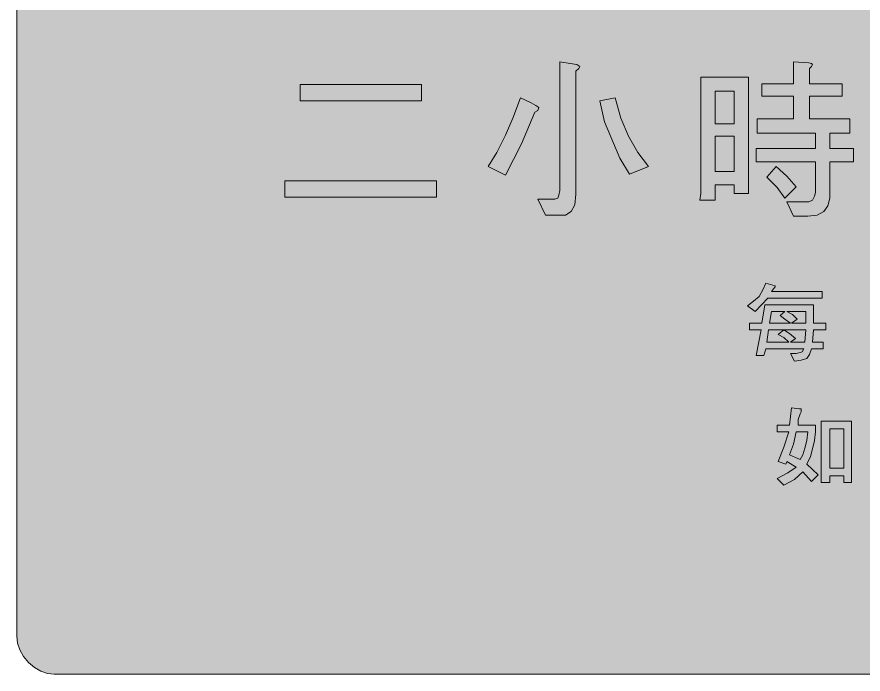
# Model space of a CAD drawing. Header units: metres. Extents: x 10 to 559, y 12 to 260.
# Drawn here: x 10.3 to 169.9, y 12.1 to 136.1 of the extents above; entities that cross this region are included whole.
import ezdxf

# ---------------------------------------------------------------- set-up
doc = ezdxf.new("R2010")
doc.units = ezdxf.units.M
doc.layers.add('FILL_BLUE_0000FF', color=7, linetype='Continuous', true_color=0x0000ff)
doc.layers.add('FILL_WHITE_FFFFFF', color=7, linetype='Continuous', true_color=0xffffff)

msp = doc.modelspace()

# ---------------------------------------------------------------- hatches: boundary and pattern name
at = {"layer": 'FILL_BLUE_0000FF', "true_color": 0x0000ff}
h = msp.add_hatch(color=7, dxfattribs=at)
h.dxf.hatch_style = 1
h.paths.add_polyline_path([(553.76, 259.97), (555.08, 259.58), (556.32, 258.96), (557.46, 258.12), (558.3, 256.98), (558.92, 255.74), (559.31, 254.42), (559.44, 253.08), (559.44, 19.26), (559.31, 17.91), (558.9, 16.56), (558.25, 15.32), (557.46, 14.22), (556.29, 13.28), (555.01, 12.6), (553.69, 12.2), (552.42, 12.06), (17.28, 12.06), (16.04, 12.2), (14.78, 12.6), (13.56, 13.28), (12.42, 14.22), (11.48, 15.36), (10.8, 16.61), (10.4, 17.92), (10.26, 19.26), (10.26, 253.08), (10.4, 254.41), (10.8, 255.6), (11.48, 256.93), (12.42, 258.12), (13.52, 259.07), (14.76, 259.74), (16.09, 259.99), (17.28, 260.1), (552.42, 260.1), (553.76, 259.97)])
at = {"layer": 'FILL_WHITE_FFFFFF', "true_color": 0xffffff}
h = msp.add_hatch(color=7, dxfattribs=at)
h.dxf.hatch_style = 1
h.paths.add_polyline_path([(115.92, 127.08), (116.46, 126.72), (116.28, 126.36), (115.74, 125.82), (115.74, 102.6), (115.56, 100.62), (114.84, 99.36), (113.76, 98.64), (109.98, 98.64), (108.54, 101.7), (111.78, 101.7), (112.32, 101.88), (112.5, 102.42), (112.68, 103.32), (112.68, 127.62), (114.66, 127.26), (115.92, 127.08)])
h = msp.add_hatch(color=7, dxfattribs=at)
h.dxf.hatch_style = 1
h.paths.add_polyline_path([(156.78, 121.14), (150.84, 121.14), (150.84, 123.48), (156.78, 123.48), (156.78, 127.62), (159.66, 127.44), (160.2, 127.26), (160.38, 127.08), (160.2, 126.72), (159.84, 126.36), (159.84, 123.48), (165.96, 123.48), (165.96, 121.14), (159.84, 121.14), (159.84, 116.82), (167.4, 116.82), (167.4, 114.12), (163.62, 114.12), (163.62, 111.24), (168.12, 111.24), (168.12, 108.72), (163.62, 108.72), (163.62, 101.88), (163.26, 100.44), (162.54, 99.36), (161.28, 98.64), (159.48, 98.46), (156.78, 98.46), (155.52, 101.16), (159.66, 101.16), (160.38, 101.52), (160.74, 102.24), (160.92, 102.96), (160.92, 108.72), (149.76, 108.72), (149.76, 111.24), (160.92, 111.24), (160.92, 114.12), (149.94, 114.12), (149.94, 116.82), (156.78, 116.82), (156.78, 121.14)])
h = msp.add_hatch(color=7, dxfattribs=at)
h.dxf.hatch_style = 1
h.paths.add_polyline_path([(145.62, 102.78), (145.62, 104.4), (142.02, 104.4), (142.02, 101.52), (139.14, 101.52), (139.32, 102.78), (139.32, 124.74), (148.32, 124.74), (148.32, 102.78), (145.62, 102.78)])
h.paths.add_polyline_path([(142.02, 122.04), (142.02, 115.92), (145.62, 115.92), (145.62, 122.04), (142.02, 122.04)], flags=16)
h.paths.add_polyline_path([(145.62, 113.58), (142.02, 113.58), (142.02, 106.92), (145.62, 106.92), (145.62, 113.58)], flags=16)
h = msp.add_hatch(color=7, dxfattribs=at)
h.dxf.hatch_style = 1
h.paths.add_polyline_path([(86.58, 123.3), (86.58, 120.24), (63.72, 120.24), (63.72, 123.3), (86.58, 123.3)])
h = msp.add_hatch(color=7, dxfattribs=at)
h.dxf.hatch_style = 1
h.paths.add_polyline_path([(100.8, 110.52), (102.42, 113.76), (103.86, 117), (105.3, 120.78), (107.28, 119.88), (108.18, 119.34), (108.72, 118.98), (108.54, 118.44), (108, 118.08), (105.48, 112.14), (102.42, 106.2), (99.18, 107.82), (100.8, 110.52)])
h = msp.add_hatch(color=7, dxfattribs=at)
h.dxf.hatch_style = 1
h.paths.add_polyline_path([(124.02, 109.44), (121.14, 116.28), (120.24, 120.24), (123.12, 120.78), (124.2, 117), (125.64, 113.58), (127.44, 110.52), (129.42, 107.82), (125.82, 106.38), (124.02, 109.44)])
h = msp.add_hatch(color=7, dxfattribs=at)
h.dxf.hatch_style = 1
h.paths.add_polyline_path([(155.52, 106.02), (157.32, 104.04), (155.16, 101.88), (153.72, 103.86), (151.74, 105.84), (153.54, 107.82), (155.52, 106.02)])
h = msp.add_hatch(color=7, dxfattribs=at)
h.dxf.hatch_style = 1
h.paths.add_polyline_path([(89.46, 105.12), (89.46, 102.06), (60.84, 102.06), (60.84, 105.12), (89.46, 105.12)])
h = msp.add_hatch(color=7, dxfattribs=at)
h.dxf.hatch_style = 1
h.paths.add_polyline_path([(149.22, 82.44), (150.3, 83.34), (151.02, 84.6), (151.56, 85.86), (153.36, 85.32), (153.36, 85.14), (153, 84.78), (152.64, 84.24), (162.18, 84.24), (162.18, 82.98), (151.92, 82.98), (149.58, 80.46), (148.14, 81.54), (149.22, 82.44)])
h = msp.add_hatch(color=7, dxfattribs=at)
h.dxf.hatch_style = 1
h.paths.add_polyline_path([(162.9, 78.3), (162.9, 77.04), (160.56, 77.04), (160.38, 74.7), (162.36, 74.7), (162.36, 73.44), (160.2, 73.44), (159.84, 72.36), (159.3, 71.64), (158.22, 71.28), (156.96, 71.1), (156.24, 72.54), (157.32, 72.54), (158.04, 72.72), (158.4, 72.9), (158.76, 73.44), (151.56, 73.44), (151.2, 72.18), (149.76, 72.18), (150.66, 77.04), (148.5, 77.04), (148.5, 78.3), (150.84, 78.3), (151.38, 81.72), (160.56, 81.72), (160.56, 78.3), (162.9, 78.3)])
h.paths.add_polyline_path([(159.12, 80.46), (155.52, 80.46), (156.6, 79.92), (157.5, 79.02), (156.42, 78.3), (159.12, 78.3), (159.12, 80.46)], flags=16)
h.paths.add_polyline_path([(155.16, 80.46), (152.64, 80.46), (152.28, 78.3), (156.24, 78.3), (155.16, 79.02), (154.26, 79.74), (155.16, 80.46)], flags=16)
h.paths.add_polyline_path([(156.24, 74.7), (158.94, 74.7), (159.12, 77.04), (154.98, 77.04), (156.06, 76.32), (157.14, 75.42), (156.24, 74.7)], flags=16)
h.paths.add_polyline_path([(152.1, 77.04), (151.74, 74.7), (155.88, 74.7), (154.98, 75.6), (153.9, 76.14), (154.98, 77.04), (152.1, 77.04)], flags=16)
h = msp.add_hatch(color=7, dxfattribs=at)
h.dxf.hatch_style = 1
h.paths.add_polyline_path([(156.06, 59.04), (156.42, 62.28), (157.86, 62.1), (158.22, 62.1), (158.22, 61.56), (158.04, 61.2), (157.68, 60.12), (157.68, 59.04), (160.92, 59.04), (160.92, 57.78), (160.74, 56.16), (160.38, 54.54), (160.02, 53.1), (159.3, 51.66), (161.46, 49.68), (160.2, 48.42), (158.58, 50.22), (156.96, 48.78), (154.98, 47.7), (153.72, 48.96), (155.7, 50.04), (157.32, 51.12), (155.52, 52.2), (155.34, 51.66), (153.9, 52.2), (154.98, 54.9), (155.88, 57.78), (153.72, 57.78), (153.72, 59.04), (156.06, 59.04)])
h.paths.add_polyline_path([(156.06, 53.46), (157.14, 52.92), (158.04, 52.56), (158.58, 53.46), (158.94, 54.72), (159.3, 56.16), (159.48, 57.78), (157.32, 57.78), (156.78, 55.44), (156.06, 53.46)], flags=16)
h = msp.add_hatch(color=7, dxfattribs=at)
h.dxf.hatch_style = 1
h.paths.add_polyline_path([(167.76, 59.76), (167.76, 48.24), (166.32, 48.24), (166.32, 49.5), (163.62, 49.5), (163.62, 48.24), (162, 48.24), (162, 59.76), (167.76, 59.76)])
h.paths.add_polyline_path([(166.32, 58.32), (163.62, 58.32), (163.62, 50.94), (166.32, 50.94), (166.32, 58.32)], flags=16)

# ---------------------------------------------------------------- linework, layer by layer
at = {"layer": 'FILL_BLUE_0000FF', "lineweight": 0, "true_color": 0x0000ff}
msp.add_lwpolyline([(552.42, 12.06), (17.28, 12.06), (16.04, 12.2), (14.78, 12.6), (13.56, 13.28), (12.42, 14.22), (11.48, 15.36), (10.8, 16.61), (10.4, 17.92), (10.26, 19.26), (10.26, 253.08), (10.4, 254.41), (10.8, 255.6), (11.48, 256.93), (12.42, 258.12), (13.52, 259.07), (14.76, 259.74), (16.09, 259.99), (17.28, 260.1), (552.42, 260.1)], dxfattribs=at)
at = {"layer": 'FILL_WHITE_FFFFFF', "lineweight": 0, "true_color": 0xffffff}
for points in [[(115.92, 127.08), (116.46, 126.72), (116.28, 126.36), (115.74, 125.82), (115.74, 102.6), (115.56, 100.62), (114.84, 99.36), (113.76, 98.64), (109.98, 98.64), (108.54, 101.7), (111.78, 101.7), (112.32, 101.88), (112.5, 102.42), (112.68, 103.32), (112.68, 127.62), (114.66, 127.26)], [(156.78, 121.14), (150.84, 121.14), (150.84, 123.48), (156.78, 123.48), (156.78, 127.62), (159.66, 127.44), (160.2, 127.26), (160.38, 127.08), (160.2, 126.72), (159.84, 126.36), (159.84, 123.48), (165.96, 123.48), (165.96, 121.14), (159.84, 121.14), (159.84, 116.82), (167.4, 116.82), (167.4, 114.12), (163.62, 114.12), (163.62, 111.24), (168.12, 111.24), (168.12, 108.72), (163.62, 108.72), (163.62, 101.88), (163.26, 100.44), (162.54, 99.36), (161.28, 98.64), (159.48, 98.46), (156.78, 98.46), (155.52, 101.16), (159.66, 101.16), (160.38, 101.52), (160.74, 102.24), (160.92, 102.96), (160.92, 108.72), (149.76, 108.72), (149.76, 111.24), (160.92, 111.24), (160.92, 114.12), (149.94, 114.12), (149.94, 116.82), (156.78, 116.82)], [(145.62, 102.78), (145.62, 104.4), (142.02, 104.4), (142.02, 101.52), (139.14, 101.52), (139.32, 102.78), (139.32, 124.74), (148.32, 124.74), (148.32, 102.78)], [(86.58, 123.3), (86.58, 120.24), (63.72, 120.24), (63.72, 123.3)], [(142.02, 122.04), (142.02, 115.92), (145.62, 115.92), (145.62, 122.04)], [(100.8, 110.52), (102.42, 113.76), (103.86, 117), (105.3, 120.78), (107.28, 119.88), (108.18, 119.34), (108.72, 118.98), (108.54, 118.44), (108, 118.08), (105.48, 112.14), (102.42, 106.2), (99.18, 107.82)], [(124.02, 109.44), (121.14, 116.28), (120.24, 120.24), (123.12, 120.78), (124.2, 117), (125.64, 113.58), (127.44, 110.52), (129.42, 107.82), (125.82, 106.38)], [(145.62, 113.58), (142.02, 113.58), (142.02, 106.92), (145.62, 106.92)], [(155.52, 106.02), (157.32, 104.04), (155.16, 101.88), (153.72, 103.86), (151.74, 105.84), (153.54, 107.82)], [(89.46, 105.12), (89.46, 102.06), (60.84, 102.06), (60.84, 105.12)], [(149.22, 82.44), (150.3, 83.34), (151.02, 84.6), (151.56, 85.86), (153.36, 85.32), (153.36, 85.14), (153, 84.78), (152.64, 84.24), (162.18, 84.24), (162.18, 82.98), (151.92, 82.98), (149.58, 80.46), (148.14, 81.54)], [(162.9, 78.3), (162.9, 77.04), (160.56, 77.04), (160.38, 74.7), (162.36, 74.7), (162.36, 73.44), (160.2, 73.44), (159.84, 72.36), (159.3, 71.64), (158.22, 71.28), (156.96, 71.1), (156.24, 72.54), (157.32, 72.54), (158.04, 72.72), (158.4, 72.9), (158.76, 73.44), (151.56, 73.44), (151.2, 72.18), (149.76, 72.18), (150.66, 77.04), (148.5, 77.04), (148.5, 78.3), (150.84, 78.3), (151.38, 81.72), (160.56, 81.72), (160.56, 78.3)], [(155.16, 80.46), (152.64, 80.46), (152.28, 78.3), (156.24, 78.3), (155.16, 79.02), (154.26, 79.74)], [(159.12, 80.46), (155.52, 80.46), (156.6, 79.92), (157.5, 79.02), (156.42, 78.3), (159.12, 78.3)], [(152.1, 77.04), (151.74, 74.7), (155.88, 74.7), (154.98, 75.6), (153.9, 76.14), (154.98, 77.04)], [(156.24, 74.7), (158.94, 74.7), (159.12, 77.04), (154.98, 77.04), (156.06, 76.32), (157.14, 75.42)], [(156.06, 59.04), (156.42, 62.28), (157.86, 62.1), (158.22, 62.1), (158.22, 61.56), (158.04, 61.2), (157.68, 60.12), (157.68, 59.04), (160.92, 59.04), (160.92, 57.78), (160.74, 56.16), (160.38, 54.54), (160.02, 53.1), (159.3, 51.66), (161.46, 49.68), (160.2, 48.42), (158.58, 50.22), (156.96, 48.78), (154.98, 47.7), (153.72, 48.96), (155.7, 50.04), (157.32, 51.12), (155.52, 52.2), (155.34, 51.66), (153.9, 52.2), (154.98, 54.9), (155.88, 57.78), (153.72, 57.78), (153.72, 59.04)], [(167.76, 59.76), (167.76, 48.24), (166.32, 48.24), (166.32, 49.5), (163.62, 49.5), (163.62, 48.24), (162, 48.24), (162, 59.76)], [(156.06, 53.46), (157.14, 52.92), (158.04, 52.56), (158.58, 53.46), (158.94, 54.72), (159.3, 56.16), (159.48, 57.78), (157.32, 57.78), (156.78, 55.44)], [(166.32, 58.32), (163.62, 58.32), (163.62, 50.94), (166.32, 50.94)]]:
    msp.add_lwpolyline(points, close=True, dxfattribs=at)

doc.saveas('drawing.dxf')
